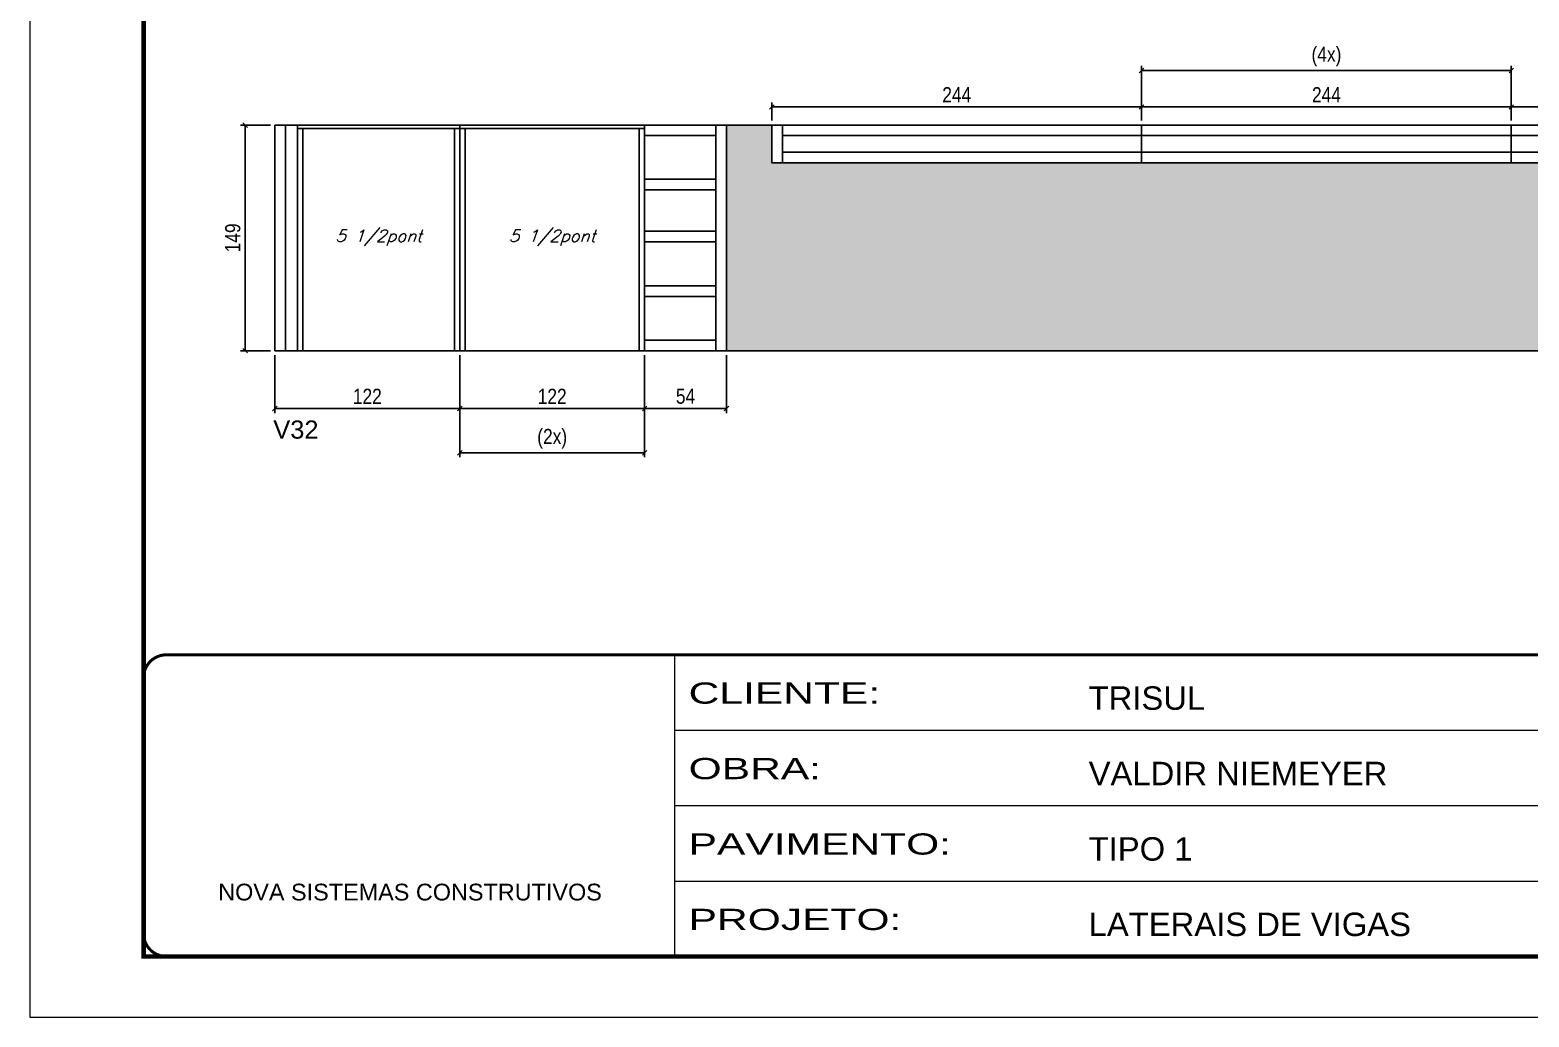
# Model space of a CAD drawing. Extents: x 3330 to 22105, y 1197 to 30204.
# Drawn here: x 6513 to 7503, y 27615 to 28266 of the extents above; entities that cross this region are included whole.
import ezdxf

# ---------------------------------------------------------------- set-up
doc = ezdxf.new("R2010")
doc.units = 0
doc.linetypes.add('CONTINUO', pattern=[0])
doc.linetypes.add('DASHED', pattern=[0.75, 0.5, -0.25])
for name, color, linetype in [('5', 5, 'Continuous'), ('COTA', 241, 'Continuous'), ('Painéis', 200, 'Continuous'), ('SARR_2.2x7', 40, 'Continuous'), ('SARR_3.5x7', 81, 'Continuous'), ('texto', 7, 'Continuous')]:
    doc.layers.add(name, color=color, linetype=linetype)
doc.layers.add('Folhas', color=255, linetype='Continuous', lineweight=9)
doc.layers.add('SARRAFO DE PRESSAO', color=251, linetype='DASHED', lineweight=9)
doc.styles.add('ARIAL', font='arial.ttf')
doc.styles.add('COTA TECNICA', font='techl___.ttf', dxfattribs={"height": 10})
doc.styles.add('Romans', font='romans.shx')
doc.styles.get("Standard").update_dxf_attribs({"font": 'arial.ttf'})
doc.styles.add('Tecnologia', font='')
doc.styles.get('Tecnologia').set_extended_font_data('Forgotten Futurist')
doc.dimstyles.new('PAINEL', dxfattribs={"dimtxt": 10, "dimasz": 3, "dimexe": 3, "dimexo": 3, "dimgap": 3, "dimtad": 1, "dimdec": 1, "dimzin": 12, "dimdsep": 46, "dimtxsty": 'COTA TECNICA', "dimblk1": 'OBLIQUE', "dimblk2": 'OBLIQUE', "dimsah": 1, "dimcen": 0.9, "dimclrd": 4, "dimclre": 4, "dimclrt": 240, "dimadec": 1, "dimazin": 3, "dimtfac": 1, "dimtdec": 1, "dimtmove": 0, "dimatfit": 3, "dimfxl": 1, "dimtolj": 1, "dimtzin": 12, "dimarcsym": 0})

# ---------------------------------------------------------------- blocks, each defined once
blk = doc.blocks.new('9999999999')
at = {"color": 30, "linetype": 'CONTINUO'}
for p, q in [((98564.56, 34230.21), (98564.56, 34429.45)), ((98564.56, 34379.64), (99583.98, 34379.64)), ((98564.56, 34329.83), (99487.98, 34329.83)), ((98564.56, 34280.02), (99487.98, 34280.02))]:
    blk.add_line(p, q, dxfattribs=at)
at = {"color": 30, "linetype": 'CONTINUO', "const_width": 2}
blk.add_lwpolyline([(99583.98, 34230.21), (99583.98, 34414.45, 0.414214), (99568.98, 34429.45), (98228.98, 34429.45, 0.414214), (98213.98, 34414.45), (98213.98, 34245.21, 0.414214), (98228.98, 34230.21), (99583.98, 34230.21)], format="xyb", dxfattribs=at)
at = {"layer": 'Folhas'}
blk.add_lwpolyline([(98138.98, 34190.21), (99623.98, 34190.21), (99623.98, 35240.21), (98138.98, 35240.21)], close=True, dxfattribs=at)
at = {"layer": 'Folhas', "color": 30, "const_width": 3}
blk.add_lwpolyline([(98213.98, 34230.21), (99583.98, 34230.21), (99583.98, 35200.21), (98213.98, 35200.21)], close=True, dxfattribs=at)
at = {"color": 7, "linetype": 'Continuous', "ltscale": 5, "style": 'ARIAL'}
for s, height, p in [('TRISUL', 15.483, (98837.68, 34393.13)), ('VALDIR NIEMEYER', 15.4829, (98837.68, 34343.32)), ('TIPO 1', 15.483, (98837.68, 34293.51)), ('NOVA SISTEMAS CONSTRUTIVOS', 11.0592, (98263.19, 34267.21)), ('LATERAIS DE VIGAS', 15.4829, (98837.68, 34243.7))]:
    blk.add_text(s, height=height, dxfattribs=at).set_placement(p)
at = {"layer": 'Folhas', "color": 7, "style": 'Tecnologia', "width": 1.5}
for s, p in [('CLIENTE:', (98573.65, 34397.17)), ('OBRA:', (98573.65, 34347.31)), ('PAVIMENTO:', (98573.65, 34297.5)), ('PROJETO:', (98573.65, 34247.69))]:
    blk.add_text(s, height=14, dxfattribs=at).set_placement(p)
blk = doc.blocks.new('_Oblique')
at = {"color": 0, "linetype": 'ByBlock', "lineweight": -2}
blk.add_line((-0.5, -0.5), (0.5, 0.5), dxfattribs=at)
blk = doc.blocks.new('*D2018')
at = {"layer": 'COTA', "color": 4, "linetype": 'ByBlock', "lineweight": -2, "transparency": 16777216}
for p, q in [((6674.86, 28051.65), (6674.86, 28013.44)), ((6796.86, 28051.65), (6796.86, 28013.44)), ((6796.86, 28016.44), (6674.86, 28016.44))]:
    blk.add_line(p, q, dxfattribs=at)
at = {"layer": 'Defpoints', "color": 0, "linetype": 'ByBlock', "transparency": 16777216}
for p in [(6674.86, 28054.65), (6796.86, 28054.65), (6674.86, 28016.44)]:
    blk.add_point(p, dxfattribs=at)
at = {"layer": 'COTA', "color": 4, "linetype": 'ByBlock', "lineweight": -2, "transparency": 16777216, "xscale": 3, "yscale": 3, "zscale": 3, "rotation": 180}
blk.add_blockref('_Oblique', (6674.86, 28016.44), dxfattribs=at)
at = {"layer": 'COTA', "color": 4, "linetype": 'ByBlock', "lineweight": -2, "transparency": 16777216, "xscale": 3, "yscale": 3, "zscale": 3}
blk.add_blockref('_Oblique', (6796.86, 28016.44), dxfattribs=at)
at = {"layer": 'COTA', "color": 240, "linetype": 'ByBlock', "transparency": 16777216, "insert": (6735.86, 28024.5), "char_height": 10, "attachment_point": 5, "style": 'COTA TECNICA'}
blk.add_mtext('\\A1;122', dxfattribs=at)
blk = doc.blocks.new('*D2019')
at = {"layer": 'COTA', "color": 4, "linetype": 'ByBlock', "lineweight": -2, "transparency": 16777216}
for p, q in [((6796.86, 28051.65), (6796.86, 28013.44)), ((6918.86, 28051.65), (6918.86, 28013.44)), ((6918.86, 28016.44), (6796.86, 28016.44))]:
    blk.add_line(p, q, dxfattribs=at)
at = {"layer": 'Defpoints', "color": 0, "linetype": 'ByBlock', "transparency": 16777216}
for p in [(6796.86, 28054.65), (6918.86, 28054.65), (6796.86, 28016.44)]:
    blk.add_point(p, dxfattribs=at)
at = {"layer": 'COTA', "color": 4, "linetype": 'ByBlock', "lineweight": -2, "transparency": 16777216, "xscale": 3, "yscale": 3, "zscale": 3, "rotation": 180}
blk.add_blockref('_Oblique', (6796.86, 28016.44), dxfattribs=at)
at = {"layer": 'COTA', "color": 4, "linetype": 'ByBlock', "lineweight": -2, "transparency": 16777216, "xscale": 3, "yscale": 3, "zscale": 3}
blk.add_blockref('_Oblique', (6918.86, 28016.44), dxfattribs=at)
at = {"layer": 'COTA', "color": 240, "linetype": 'ByBlock', "transparency": 16777216, "insert": (6857.86, 28024.5), "char_height": 10, "attachment_point": 5, "style": 'COTA TECNICA'}
blk.add_mtext('\\A1;122', dxfattribs=at)
blk = doc.blocks.new('*D2020')
at = {"layer": 'COTA', "color": 4, "linetype": 'ByBlock', "lineweight": -2, "transparency": 16777216}
for p, q in [((6918.86, 28051.65), (6918.86, 28013.44)), ((6972.86, 28051.65), (6972.86, 28013.44)), ((6918.86, 28016.44), (6972.86, 28016.44))]:
    blk.add_line(p, q, dxfattribs=at)
at = {"layer": 'Defpoints', "color": 0, "linetype": 'ByBlock', "transparency": 16777216}
for p in [(6918.86, 28054.65), (6972.86, 28054.65), (6972.86, 28016.44)]:
    blk.add_point(p, dxfattribs=at)
at = {"layer": 'COTA', "color": 4, "linetype": 'ByBlock', "lineweight": -2, "transparency": 16777216, "xscale": 3, "yscale": 3, "zscale": 3, "rotation": 180}
blk.add_blockref('_Oblique', (6918.86, 28016.44), dxfattribs=at)
at = {"layer": 'COTA', "color": 4, "linetype": 'ByBlock', "lineweight": -2, "transparency": 16777216, "xscale": 3, "yscale": 3, "zscale": 3}
blk.add_blockref('_Oblique', (6972.86, 28016.44), dxfattribs=at)
at = {"layer": 'COTA', "color": 240, "linetype": 'ByBlock', "transparency": 16777216, "insert": (6945.86, 28024.55), "char_height": 10, "attachment_point": 5, "style": 'COTA TECNICA'}
blk.add_mtext('\\A1;54', dxfattribs=at)
blk = doc.blocks.new('*D2021')
at = {"layer": 'COTA', "color": 4, "linetype": 'ByBlock', "lineweight": -2, "transparency": 16777216}
for p, q in [((6796.86, 28051.65), (6796.86, 27984.24)), ((6918.86, 28051.65), (6918.86, 27984.24)), ((6918.86, 27987.24), (6796.86, 27987.24))]:
    blk.add_line(p, q, dxfattribs=at)
at = {"layer": 'Defpoints', "color": 0, "linetype": 'ByBlock', "transparency": 16777216}
for p in [(6796.86, 28054.65), (6918.86, 28054.65), (6796.86, 27987.24)]:
    blk.add_point(p, dxfattribs=at)
at = {"layer": 'COTA', "color": 4, "linetype": 'ByBlock', "lineweight": -2, "transparency": 16777216, "xscale": 3, "yscale": 3, "zscale": 3, "rotation": 180}
blk.add_blockref('_Oblique', (6796.86, 27987.24), dxfattribs=at)
at = {"layer": 'COTA', "color": 4, "linetype": 'ByBlock', "lineweight": -2, "transparency": 16777216, "xscale": 3, "yscale": 3, "zscale": 3}
blk.add_blockref('_Oblique', (6918.86, 27987.24), dxfattribs=at)
at = {"layer": 'COTA', "color": 240, "linetype": 'ByBlock', "transparency": 16777216, "insert": (6857.86, 27996.46), "char_height": 10, "attachment_point": 5, "style": 'COTA TECNICA'}
blk.add_mtext('\\A1;(2x)', dxfattribs=at)
blk = doc.blocks.new('*D2022')
at = {"layer": 'COTA', "color": 4, "linetype": 'ByBlock', "lineweight": -2, "transparency": 16777216}
for p, q in [((6671.86, 28203.65), (6652.2, 28203.65)), ((6655.2, 28203.65), (6655.2, 28054.65)), ((6671.86, 28054.65), (6652.2, 28054.65))]:
    blk.add_line(p, q, dxfattribs=at)
at = {"layer": 'Defpoints', "color": 0, "linetype": 'ByBlock', "transparency": 16777216}
for p in [(6674.86, 28203.65), (6655.2, 28054.65), (6674.86, 28054.65)]:
    blk.add_point(p, dxfattribs=at)
at = {"layer": 'COTA', "color": 4, "linetype": 'ByBlock', "lineweight": -2, "transparency": 16777216, "xscale": 3, "yscale": 3, "zscale": 3}
for p, rotation in [((6655.2, 28203.65), 90), ((6655.2, 28054.65), 270)]:
    blk.add_blockref('_Oblique', p, dxfattribs=dict(at, rotation=rotation))
at = {"layer": 'COTA', "color": 240, "linetype": 'ByBlock', "transparency": 16777216, "insert": (6647.1, 28129.15), "char_height": 10, "attachment_point": 5, "rotation": 90, "style": 'COTA TECNICA'}
blk.add_mtext('\\A1;149', dxfattribs=at)
blk = doc.blocks.new('*D2023')
at = {"layer": 'COTA', "color": 4, "linetype": 'ByBlock', "lineweight": -2, "transparency": 16777216}
for p, q in [((7002.86, 28206.65), (7002.86, 28218.62)), ((7246.86, 28215.62), (7002.86, 28215.62)), ((7246.86, 28206.65), (7246.86, 28218.62))]:
    blk.add_line(p, q, dxfattribs=at)
at = {"layer": 'Defpoints', "color": 0, "linetype": 'ByBlock', "transparency": 16777216}
for p in [(7002.86, 28215.62), (7002.86, 28203.65), (7246.86, 28203.65)]:
    blk.add_point(p, dxfattribs=at)
at = {"layer": 'COTA', "color": 4, "linetype": 'ByBlock', "lineweight": -2, "transparency": 16777216, "xscale": 3, "yscale": 3, "zscale": 3, "rotation": 180}
blk.add_blockref('_Oblique', (7002.86, 28215.62), dxfattribs=at)
at = {"layer": 'COTA', "color": 4, "linetype": 'ByBlock', "lineweight": -2, "transparency": 16777216, "xscale": 3, "yscale": 3, "zscale": 3}
blk.add_blockref('_Oblique', (7246.86, 28215.62), dxfattribs=at)
at = {"layer": 'COTA', "color": 240, "linetype": 'ByBlock', "transparency": 16777216, "insert": (7124.86, 28223.69), "char_height": 10, "attachment_point": 5, "style": 'COTA TECNICA'}
blk.add_mtext('\\A1;244', dxfattribs=at)
blk = doc.blocks.new('*D2024')
at = {"layer": 'COTA', "color": 4, "linetype": 'ByBlock', "lineweight": -2, "transparency": 16777216}
for p, q in [((7246.86, 28206.65), (7246.86, 28218.62)), ((7246.86, 28215.62), (7490.86, 28215.62)), ((7490.86, 28206.65), (7490.86, 28218.62))]:
    blk.add_line(p, q, dxfattribs=at)
at = {"layer": 'Defpoints', "color": 0, "linetype": 'ByBlock', "transparency": 16777216}
for p in [(7490.86, 28215.62), (7246.86, 28203.65), (7490.86, 28203.65)]:
    blk.add_point(p, dxfattribs=at)
at = {"layer": 'COTA', "color": 4, "linetype": 'ByBlock', "lineweight": -2, "transparency": 16777216, "xscale": 3, "yscale": 3, "zscale": 3, "rotation": 180}
blk.add_blockref('_Oblique', (7246.86, 28215.62), dxfattribs=at)
at = {"layer": 'COTA', "color": 4, "linetype": 'ByBlock', "lineweight": -2, "transparency": 16777216, "xscale": 3, "yscale": 3, "zscale": 3}
blk.add_blockref('_Oblique', (7490.86, 28215.62), dxfattribs=at)
at = {"layer": 'COTA', "color": 240, "linetype": 'ByBlock', "transparency": 16777216, "insert": (7368.86, 28223.69), "char_height": 10, "attachment_point": 5, "style": 'COTA TECNICA'}
blk.add_mtext('\\A1;244', dxfattribs=at)
blk = doc.blocks.new('*D2025')
at = {"layer": 'COTA', "color": 4, "linetype": 'ByBlock', "lineweight": -2, "transparency": 16777216}
for p, q in [((7490.86, 28206.65), (7490.86, 28218.62)), ((7490.86, 28215.62), (7655.86, 28215.62)), ((7655.86, 28206.65), (7655.86, 28218.62))]:
    blk.add_line(p, q, dxfattribs=at)
at = {"layer": 'Defpoints', "color": 0, "linetype": 'ByBlock', "transparency": 16777216}
for p in [(7655.86, 28215.62), (7490.86, 28203.65), (7655.86, 28203.65)]:
    blk.add_point(p, dxfattribs=at)
at = {"layer": 'COTA', "color": 4, "linetype": 'ByBlock', "lineweight": -2, "transparency": 16777216, "xscale": 3, "yscale": 3, "zscale": 3, "rotation": 180}
blk.add_blockref('_Oblique', (7490.86, 28215.62), dxfattribs=at)
at = {"layer": 'COTA', "color": 4, "linetype": 'ByBlock', "lineweight": -2, "transparency": 16777216, "xscale": 3, "yscale": 3, "zscale": 3}
blk.add_blockref('_Oblique', (7655.86, 28215.62), dxfattribs=at)
at = {"layer": 'COTA', "color": 240, "linetype": 'ByBlock', "transparency": 16777216, "insert": (7573.36, 28223.73), "char_height": 10, "attachment_point": 5, "style": 'COTA TECNICA'}
blk.add_mtext('\\A1;165', dxfattribs=at)
blk = doc.blocks.new('*D2027')
at = {"layer": 'COTA', "color": 4, "linetype": 'ByBlock', "lineweight": -2, "transparency": 16777216}
for p, q in [((7246.86, 28206.65), (7246.86, 28242.71)), ((7490.86, 28239.71), (7246.86, 28239.71)), ((7490.86, 28206.65), (7490.86, 28242.71))]:
    blk.add_line(p, q, dxfattribs=at)
at = {"layer": 'Defpoints', "color": 0, "linetype": 'ByBlock', "transparency": 16777216}
for p in [(7246.86, 28239.71), (7246.86, 28203.65), (7490.86, 28203.65)]:
    blk.add_point(p, dxfattribs=at)
at = {"layer": 'COTA', "color": 4, "linetype": 'ByBlock', "lineweight": -2, "transparency": 16777216, "xscale": 3, "yscale": 3, "zscale": 3, "rotation": 180}
blk.add_blockref('_Oblique', (7246.86, 28239.71), dxfattribs=at)
at = {"layer": 'COTA', "color": 4, "linetype": 'ByBlock', "lineweight": -2, "transparency": 16777216, "xscale": 3, "yscale": 3, "zscale": 3}
blk.add_blockref('_Oblique', (7490.86, 28239.71), dxfattribs=at)
at = {"layer": 'COTA', "color": 240, "linetype": 'ByBlock', "transparency": 16777216, "insert": (7368.86, 28248.93), "char_height": 10, "attachment_point": 5, "style": 'COTA TECNICA'}
blk.add_mtext('\\A1;(4x)', dxfattribs=at)

msp = doc.modelspace()

# ---------------------------------------------------------------- hatches: boundary and pattern name
at = {"layer": 'COTA', "linetype": 'ByBlock'}
h = msp.add_hatch(dxfattribs=at)
h.set_pattern_fill('AR-CONC', color=256, scale=0.03)
h.set_pattern_definition([(50, (-125718.5793, -5442.6226), (5.46554007, -0.47817257), [0.5715, -6.2865]), (355, (-125718.5793, -5442.6226), (-1.05730264, 5.73170536), [0.4572, -5.02921753]), (100.4514447, (-125718.124, -5442.6624), (4.40823741, 5.25353256), [0.48570026, -5.34270734]), (46.1842, (-125718.579, -5441.0986), (8.13237123, -1.26126984), [0.85725, -9.42975]), (96.6355576, (-125717.902, -5441.204), (7.122124, 7.42278374), [0.7285507, -8.01406824]), (351.184151, (-125718.579, -5441.099), (7.122124, 7.42278374), [0.685799, -7.54379196]), (21, (-125717.8173, -5441.4796), (4.54843174, -3.06795595), [0.5715, -6.2865]), (326, (-125717.8173, -5441.4796), (1.85406085, 5.52563898), [0.4572, -5.0292]), (71.451445, (-125717.4383, -5441.735), (6.40249258, 2.45768307), [0.48570026, -5.34269813]), (37.5, (-125718.5793, -5442.6226), (0.092658098, 2.536651166), [0, -4.96824, 0, -5.1054, 0, -5.04825]), (7.5, (-125718.5793, -5442.6226), (2.004589875, 3.005417245), [0, -2.91084, 0, -4.85394, 0, -1.92405]), (327.5, (-125720.2786, -5442.6226), (4.067717855, -0.17186232), [0, -1.905, 0, -5.9436, 0, -7.8867]), (317.5, (-125721.0406, -5442.6226), (4.44387544, 0.76279473), [0, -2.4765, 0, -3.94716, 0, -5.6007])])
h.paths.add_polyline_path([(7246.86, 28178.65), (7002.86, 28178.65), (7002.86, 28203.65), (6972.86, 28203.65), (6972.86, 28054.65), (7655.86, 28054.65), (7655.86, 28178.65), (7490.86, 28178.65)])

# ---------------------------------------------------------------- linework, layer by layer
for p, q in [((6972.86, 28203.65), (7002.86, 28203.65)), ((6972.86, 28054.65), (7655.86, 28054.65))]:
    msp.add_line(p, q, dxfattribs=at)
at = {"layer": 'Painéis', "linetype": 'Continuous'}
for points in [[(6674.86, 28203.65), (6796.86, 28203.65), (6796.86, 28054.65), (6674.86, 28054.65)], [(6796.86, 28203.65), (6918.86, 28203.65), (6918.86, 28054.65), (6796.86, 28054.65)], [(6972.86, 28203.65), (6918.86, 28203.65), (6918.86, 28054.65), (6972.86, 28054.65)], [(7002.86, 28203.65), (7246.86, 28203.65), (7246.86, 28178.65), (7002.86, 28178.65)], [(7246.86, 28203.65), (7490.86, 28203.65), (7490.86, 28178.65), (7246.86, 28178.65)], [(7490.86, 28203.65), (7655.86, 28203.65), (7655.86, 28178.65), (7490.86, 28178.65)]]:
    msp.add_lwpolyline(points, close=True, dxfattribs=at)
at = {"layer": 'SARR_2.2x7', "linetype": 'Continuous'}
for p, q in [((6681.86, 28203.65), (6681.86, 28054.65)), ((6796.86, 28201.45), (6689.86, 28201.45)), ((6918.86, 28201.45), (6796.86, 28201.45)), ((6965.86, 28196.65), (6918.86, 28196.65)), ((6965.86, 28203.65), (6965.86, 28054.65)), ((7009.86, 28203.65), (7009.86, 28178.65)), ((7246.86, 28196.65), (7009.86, 28196.65)), ((7490.86, 28196.65), (7246.86, 28196.65)), ((7648.86, 28196.65), (7490.86, 28196.65)), ((7246.86, 28185.65), (7009.86, 28185.65)), ((7490.86, 28185.65), (7246.86, 28185.65)), ((7648.86, 28185.65), (7490.86, 28185.65)), ((6965.86, 28167.94), (6918.86, 28167.94)), ((6965.86, 28160.94), (6918.86, 28160.94)), ((6965.86, 28133.62), (6918.86, 28133.62)), ((6965.86, 28126.62), (6918.86, 28126.62)), ((6965.86, 28097.53), (6918.86, 28097.53)), ((6965.86, 28090.53), (6918.86, 28090.53)), ((6965.86, 28061.65), (6918.86, 28061.65))]:
    msp.add_line(p, q, dxfattribs=at)
at = {"layer": 'SARR_3.5x7'}
for p, q in [((6689.86, 28203.65), (6689.86, 28054.65)), ((6693.36, 28201.45), (6693.36, 28054.65)), ((6793.36, 28201.45), (6793.36, 28054.65)), ((6800.36, 28201.45), (6800.36, 28054.65)), ((6915.36, 28201.45), (6915.36, 28054.65))]:
    msp.add_line(p, q, dxfattribs=at)

# ---------------------------------------------------------------- block references
at = {"layer": 'SARRAFO DE PRESSAO', "color": 6, "linetype": 'ByBlock'}
msp.add_blockref('9999999999', (-91625.75, -6575.66), dxfattribs=at)

# ---------------------------------------------------------------- texts
at = {"layer": '5', "linetype": 'Continuous'}
msp.add_text('V32', height=12, rotation=0.00004, dxfattribs=at).set_placement((6673.82, 27996.55))
at = {"layer": 'texto', "color": 2, "char_height": 8, "attachment_point": 5, "style": 'Romans'}
for insert in [(6743.36, 28129.15), (6857.86, 28129.15)]:
    msp.add_mtext('{\\Q19;\\C256;5 1/2pont}', dxfattribs=dict(at, insert=insert))

# ---------------------------------------------------------------- dimensions: what is measured, and where the dimension line sits
at = {"layer": 'COTA', "linetype": 'ByBlock'}
for base, p1, p2, text, picture, middle in [((7246.86, 28239.71), (7490.86, 28203.65), (7246.86, 28203.65), '(4x)', '*D2027', (7368.86, 28248.93)), ((6796.86, 27987.24), (6918.86, 28054.65), (6796.86, 28054.65), '(2x)', '*D2021', (6857.86, 27996.46))]:
    dim = msp.add_linear_dim(base=base, p1=p1, p2=p2, text=text, dimstyle='PAINEL', dxfattribs=at)
    dim.commit()
    dim.dimension.update_dxf_attribs({"geometry": picture, "text_midpoint": middle})
for base, p1, p2, picture, middle in [((7002.86, 28215.62), (7246.86, 28203.65), (7002.86, 28203.65), '*D2023', (7124.86, 28223.69)), ((7490.86, 28215.62), (7246.86, 28203.65), (7490.86, 28203.65), '*D2024', (7368.86, 28223.69)), ((7655.86, 28215.62), (7490.86, 28203.65), (7655.86, 28203.65), '*D2025', (7573.36, 28223.73)), ((6674.86, 28016.44), (6796.86, 28054.65), (6674.86, 28054.65), '*D2018', (6735.86, 28024.5)), ((6796.86, 28016.44), (6918.86, 28054.65), (6796.86, 28054.65), '*D2019', (6857.86, 28024.5)), ((6972.86, 28016.44), (6918.86, 28054.65), (6972.86, 28054.65), '*D2020', (6945.86, 28024.55))]:
    dim = msp.add_linear_dim(base=base, p1=p1, p2=p2, dimstyle='PAINEL', dxfattribs=at)
    dim.commit()
    dim.dimension.update_dxf_attribs({"geometry": picture, "text_midpoint": middle})
dim = msp.add_linear_dim(base=(6655.2, 28054.65), p1=(6674.86, 28203.65), p2=(6674.86, 28054.65), angle=90, dimstyle='PAINEL', dxfattribs=at)
dim.commit()
dim.dimension.update_dxf_attribs({"geometry": '*D2022', "text_midpoint": (6647.1, 28129.15)})

doc.saveas('drawing.dxf')
